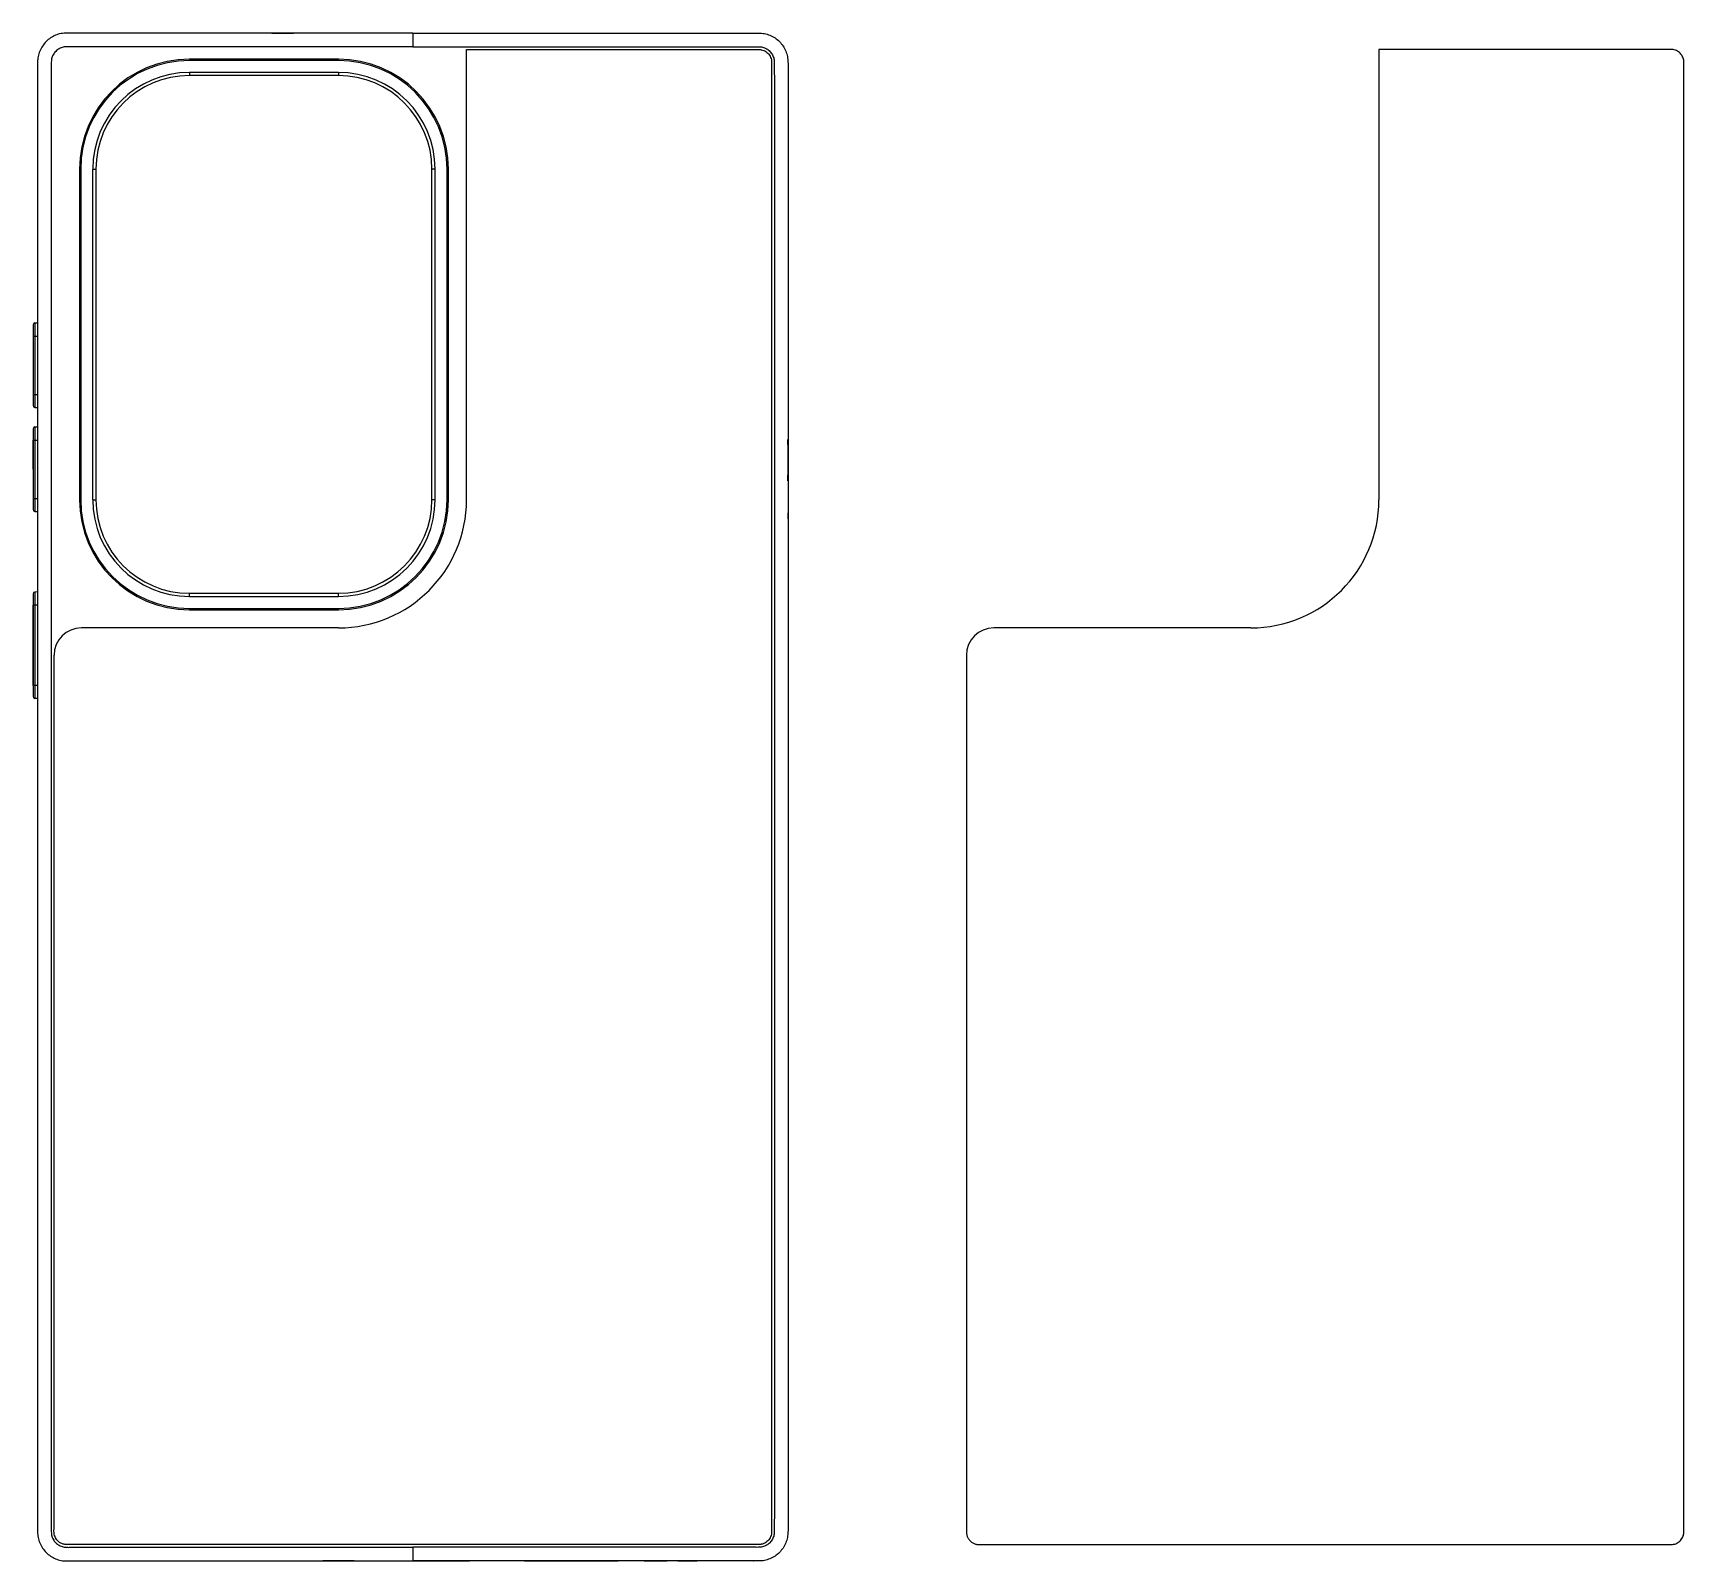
# Model space of a CAD drawing. Header units: millimetres. Extents: x 428 to 609, y 280 to 448.
import ezdxf

# ---------------------------------------------------------------- set-up
doc = ezdxf.new("R2010")
doc.units = ezdxf.units.MM
doc.header["$LTSCALE"] = 65.395
doc.layers.get('0').update_dxf_attribs({"linetype": 'CONTINUOUS'})

msp = doc.modelspace()

# ---------------------------------------------------------------- linework, layer by layer
at = {"color": 7, "linetype": 'Continuous'}
for p, q in [((449.77, 447.62), (446.49, 447.62)), ((453.22, 447.62), (449.77, 447.62)), ((453.89, 447.62), (453.22, 447.62)), ((454.64, 447.62), (453.89, 447.62)), ((453.89, 447.62), (454.24, 447.62)), ((457.51, 447.62), (453.89, 447.62)), ((454.24, 447.62), (455.14, 447.62)), ((456.04, 447.62), (454.64, 447.62)), ((455.14, 447.62), (455.7, 447.62)), ((455.7, 447.62), (456.26, 447.62)), ((457.51, 447.62), (456.04, 447.62)), ((460.93, 447.62), (457.51, 447.62)), ((462.84, 447.62), (460.93, 447.62)), ((469.35, 447.62), (462.84, 447.62)), ((469.35, 447.62), (469.35, 446.12)), ((469.35, 447.62), (475.86, 447.62)), ((475.86, 447.62), (477.78, 447.62)), ((477.78, 447.62), (485.48, 447.62)), ((485.48, 447.62), (488.93, 447.62)), ((488.93, 447.62), (492.21, 447.62)), ((475.25, 396.46), (475.25, 445.82)), ((444.87, 444.75), (444.87, 444.61)), ((461.2, 444.75), (444.87, 444.75)), ((461.2, 444.61), (444.87, 444.61)), ((461.2, 444.75), (461.2, 444.61)), ((444.87, 443.3), (444.87, 442.95)), ((461.2, 443.3), (444.87, 443.3)), ((461.2, 442.95), (444.87, 442.95)), ((461.2, 443.3), (461.2, 442.95)), ((432.82, 432.7), (432.82, 396.46)), ((432.82, 432.7), (432.95, 432.7)), ((432.95, 432.7), (432.95, 396.46)), ((434.26, 432.7), (434.26, 396.46)), ((434.26, 432.7), (434.62, 432.7)), ((434.62, 432.7), (434.62, 396.46)), ((471.45, 396.46), (471.45, 432.7)), ((471.8, 432.7), (471.45, 432.7)), ((471.8, 396.46), (471.8, 432.7)), ((473.11, 396.46), (473.11, 432.7)), ((473.25, 432.7), (473.11, 432.7)), ((473.25, 396.46), (473.25, 432.7)), ((427.73, 415.64), (427.73, 415.58)), ((427.73, 415.58), (427.73, 415.41)), ((427.73, 415.41), (427.73, 414.78)), ((427.73, 414.78), (427.73, 414.41)), ((427.73, 414.41), (428.23, 414.41)), ((427.73, 414.41), (427.73, 408.01)), ((427.92, 415.84), (428.23, 415.86)), ((427.92, 415.84), (427.92, 414.41)), ((427.92, 414.41), (427.92, 408.01)), ((427.73, 408.01), (428.23, 408.01)), ((427.73, 408.01), (427.73, 407.63)), ((427.73, 407.63), (427.73, 407.01)), ((427.92, 408.01), (427.92, 406.58)), ((427.73, 407.01), (427.73, 406.78)), ((427.92, 406.58), (428.23, 406.56)), ((427.73, 404.24), (427.73, 404.18)), ((427.73, 404.18), (427.73, 404.01)), ((427.73, 404.01), (427.73, 403.38)), ((427.92, 404.44), (428.23, 404.46)), ((427.92, 404.44), (427.92, 403.01)), ((427.73, 403.38), (427.73, 403.01)), ((427.73, 403.01), (428.23, 403.01)), ((427.73, 399.81), (427.73, 403.01)), ((427.73, 403.01), (427.73, 396.61)), ((427.92, 403.01), (427.92, 396.61)), ((510.48, 403.06), (510.48, 402.91)), ((510.48, 402.89), (510.48, 403.05)), ((510.48, 402.91), (510.48, 402.5)), ((510.48, 402.58), (510.48, 402.89)), ((510.48, 402.84), (510.48, 402.5)), ((510.48, 402.14), (510.48, 402.58)), ((510.48, 402.5), (510.48, 402.24)), ((510.48, 402.24), (510.48, 401.98)), ((510.48, 401.01), (510.48, 402.14)), ((510.48, 401.98), (510.48, 401.71)), ((510.48, 401.71), (510.48, 401.46)), ((510.48, 401.01), (510.48, 400.68)), ((510.48, 401.01), (510.48, 399.82)), ((510.48, 400.68), (510.48, 396.97)), ((427.73, 396.61), (428.23, 396.61)), ((427.73, 396.61), (427.73, 396.23)), ((427.92, 396.61), (427.92, 395.18)), ((432.82, 396.46), (432.95, 396.46)), ((434.26, 396.46), (434.62, 396.46)), ((471.8, 396.46), (471.45, 396.46)), ((473.25, 396.46), (473.11, 396.46)), ((510.48, 396.97), (510.48, 396.41)), ((510.48, 396.41), (510.48, 394.92)), ((427.73, 396.23), (427.73, 395.61)), ((427.73, 395.61), (427.73, 395.38)), ((427.92, 395.18), (428.23, 395.16)), ((510.48, 395.86), (510.48, 395.35)), ((510.48, 395.35), (510.48, 395.03)), ((510.48, 394.76), (510.48, 395.04)), ((510.48, 395.03), (510.48, 394.92)), ((510.48, 394.92), (510.48, 394.56)), ((510.48, 394.92), (510.48, 394.51)), ((510.48, 394.53), (510.48, 394.76)), ((510.48, 394.56), (510.48, 394.38)), ((510.48, 394.36), (510.48, 394.53)), ((510.48, 394.51), (510.48, 394.36)), ((428.23, 393.91), (428.23, 387.61)), ((427.73, 386.14), (427.73, 386.08)), ((427.73, 386.08), (427.73, 385.91)), ((427.73, 385.91), (427.73, 385.29)), ((428.23, 386.36), (427.92, 386.34)), ((427.92, 386.34), (427.92, 384.91)), ((444.87, 385.86), (444.87, 386.21)), ((444.87, 386.21), (461.2, 386.21)), ((444.87, 385.86), (461.2, 385.86)), ((461.2, 385.86), (461.2, 386.21)), ((427.73, 385.29), (427.73, 384.91)), ((428.23, 384.91), (427.73, 384.91)), ((427.73, 380.51), (427.73, 384.91)), ((427.73, 384.91), (427.73, 376.11)), ((427.92, 384.91), (427.92, 376.11)), ((444.87, 384.41), (444.87, 384.55)), ((444.87, 384.55), (461.2, 384.55)), ((444.87, 384.41), (461.2, 384.41)), ((461.2, 384.41), (461.2, 384.55)), ((461.2, 382.41), (433.03, 382.41)), ((427.73, 376.11), (427.73, 380.51)), ((428.23, 376.11), (427.73, 376.11)), ((427.73, 376.11), (427.73, 375.73)), ((427.73, 375.73), (427.73, 375.11)), ((427.73, 375.11), (427.73, 374.88)), ((427.92, 376.11), (427.92, 374.68)), ((428.23, 374.66), (427.92, 374.68)), ((469.35, 281.63), (469.35, 280.13)), ((440.48, 280.13), (447.12, 280.13)), ((447.12, 280.13), (447.66, 280.13)), ((447.66, 280.13), (448.16, 280.13)), ((448.16, 280.13), (454.88, 280.13)), ((454.88, 280.13), (459.49, 280.13)), ((459.49, 280.13), (462.52, 280.13)), ((462.92, 280.13), (459.49, 280.13)), ((459.49, 280.13), (462.92, 280.13)), ((462.52, 280.13), (463.39, 280.13)), ((463.39, 280.13), (474.81, 280.13)), ((474.81, 280.13), (475.55, 280.13)), ((478.71, 280.13), (475.29, 280.13)), ((478.71, 280.13), (475.29, 280.13)), ((480.15, 280.13), (478.71, 280.13)), ((482, 280.13), (480.15, 280.13)), ((481.36, 280.13), (480.15, 280.13)), ((481.55, 280.13), (481.36, 280.13)), ((482, 280.13), (481.55, 280.13)), ((481.58, 280.13), (482, 280.13)), ((482, 280.13), (490, 280.13)), ((484.68, 280.13), (482, 280.13)), ((490, 280.13), (490.78, 280.13)), ((490.48, 280.13), (490, 280.13)), ((491.85, 280.13), (490, 280.13)), ((490.78, 280.13), (490.48, 280.13)), ((490.78, 280.13), (490.84, 280.13)), ((490.84, 280.13), (490.78, 280.13)), ((490.84, 280.13), (491.85, 280.13)), ((490.92, 280.13), (490.84, 280.13)), ((491.31, 280.13), (490.92, 280.13)), ((491.85, 280.13), (491.31, 280.13)), ((492.3, 280.13), (491.85, 280.13)), ((494.73, 280.13), (492.3, 280.13)), ((494.73, 280.13), (496.37, 280.13)), ((495.35, 280.13), (494.73, 280.13)), ((496.19, 280.13), (494.73, 280.13)), ((495.54, 280.13), (495.35, 280.13)), ((497.03, 280.13), (496.25, 280.13)), ((496.37, 280.13), (496.73, 280.13)), ((496.65, 280.13), (496.5, 280.13)), ((496.84, 280.13), (496.65, 280.13)), ((496.73, 280.13), (497.05, 280.13)), ((497.16, 280.13), (496.84, 280.13)), ((497.18, 280.13), (497.03, 280.13)), ((497.05, 280.13), (497.24, 280.13)), ((498.4, 280.13), (498.83, 280.13)), ((498.83, 280.13), (498.87, 280.13)), ((498.87, 280.13), (500, 280.13)), ((500, 280.13), (500.38, 280.13)), ((500.38, 280.13), (500.52, 280.13)), ((504.15, 280.13), (504.14, 280.13)), ((505.01, 280.13), (504.74, 280.13)), ((506.54, 280.13), (506.29, 280.13)), ((506.68, 280.13), (506.62, 280.13)), ((506.71, 280.13), (506.63, 280.13)), ((506.68, 280.13), (506.74, 280.13)), ((506.74, 280.13), (506.71, 280.13))]:
    msp.add_line(p, q, dxfattribs=at)
at = {"color": 2, "linetype": 'Continuous'}
for p, q in [((575.25, 445.82), (575.25, 396.46)), ((561.2, 382.41), (533.03, 382.41))]:
    msp.add_line(p, q, dxfattribs=at)
at = {"color": 7, "linetype": 'Continuous'}
for centre, radius, start, end in [((444.87, 432.7), 12.05, 90, 180), ((444.87, 432.7), 11.91, 90, 180), ((461.2, 432.7), 12.05, 0, 90), ((461.2, 432.7), 11.91, 0, 90), ((444.87, 432.7), 10.6, 90, 180), ((444.87, 432.7), 10.25, 90, 180), ((461.2, 432.7), 10.6, 0, 90), ((461.2, 432.7), 10.25, 0, 90), ((427.93, 415.64), 0.2, 92.9988, 179.9769), ((427.93, 406.78), 0.2, 180.0002, 267), ((427.93, 404.24), 0.2, 92.9988, 179.9769), ((444.87, 396.46), 12.05, 180, 270), ((444.87, 396.46), 11.91, 180, 270), ((444.87, 396.46), 10.6, 180, 270), ((444.87, 396.46), 10.25, 180, 270), ((461.2, 396.46), 14.05, 270, 360), ((461.2, 396.46), 12.05, 270, 360), ((461.2, 396.46), 11.91, 270, 360), ((461.2, 396.46), 10.6, 270, 360), ((461.2, 396.46), 10.25, 270, 360), ((427.93, 395.38), 0.2, 180.0002, 267), ((427.93, 386.14), 0.2, 92.9987, 179.9757), ((433.03, 379.41), 3, 90, 180), ((427.93, 374.88), 0.2, 180.0001, 267)]:
    msp.add_arc(centre, radius, start, end, dxfattribs=at)
at = {"color": 2, "linetype": 'Continuous'}
for centre, radius, start, end in [((561.2, 396.46), 14.05, 270, 360), ((533.03, 379.41), 3, 90, 180)]:
    msp.add_arc(centre, radius, start, end, dxfattribs=at)
at = {"color": 7, "linetype": 'Continuous'}
for points, knots in [([(469.35, 447.62), (467.77, 447.62), (464.61, 447.62), (459.87, 447.62), (455.13, 447.62), (450.39, 447.62), (446.44, 447.62), (443.28, 447.62), (440.91, 447.62), (438.54, 447.62), (436.56, 447.62), (434.98, 447.62), (433.8, 447.62), (432.81, 447.62), (432.12, 447.62), (431.71, 447.62), (431.41, 447.62), (431.1, 447.61), (430.7, 447.55), (430.19, 447.4), (429.64, 447.1), (429.15, 446.7), (428.75, 446.21), (428.45, 445.65), (428.3, 445.15), (428.24, 444.75), (428.22, 444.43), (428.23, 444.12), (428.23, 443.68), (428.23, 442.95), (428.23, 441.9), (428.23, 440.65), (428.23, 438.97), (428.23, 436.87), (428.23, 433.51), (428.23, 429.32), (428.23, 424.28), (428.23, 419.25), (428.23, 412.54), (428.23, 404.15), (428.23, 394.08), (428.23, 384.01), (428.23, 373.94), (428.23, 363.88), (428.23, 353.81), (428.23, 343.74), (428.23, 333.67), (428.23, 323.6), (428.23, 315.21), (428.23, 308.5), (428.23, 303.47), (428.23, 298.43), (428.23, 294.24), (428.23, 290.88), (428.23, 288.78), (428.23, 287.11), (428.23, 285.85), (428.23, 284.8), (428.23, 284.07), (428.23, 283.63), (428.22, 283.33), (428.24, 283.01), (428.3, 282.61), (428.45, 282.1), (428.75, 281.54), (429.15, 281.05), (429.64, 280.65), (430.19, 280.36), (430.7, 280.2), (431.1, 280.14), (431.41, 280.13), (431.71, 280.13), (432.12, 280.13), (432.81, 280.13), (433.8, 280.13), (434.98, 280.13), (436.56, 280.13), (438.54, 280.13), (440.91, 280.13), (443.28, 280.13), (446.44, 280.13), (450.39, 280.13), (455.13, 280.13), (459.87, 280.13), (464.61, 280.13), (467.77, 280.13), (469.35, 280.13)], [0, 0, 0, 0, 0.019194, 0.038389, 0.057583, 0.076777, 0.095972, 0.105569, 0.115166, 0.124763, 0.134361, 0.139159, 0.143959, 0.148751, 0.151172, 0.15231, 0.15372, 0.154781, 0.156114, 0.158634, 0.161179, 0.163718, 0.166257, 0.168802, 0.171322, 0.172655, 0.173713, 0.175201, 0.176412, 0.178982, 0.18407, 0.189168, 0.194263, 0.204454, 0.214646, 0.235028, 0.255411, 0.275793, 0.296175, 0.33694, 0.377705, 0.41847, 0.459235, 0.5, 0.540765, 0.58153, 0.622295, 0.66306, 0.703825, 0.724207, 0.744589, 0.764972, 0.785354, 0.795546, 0.805737, 0.810832, 0.81593, 0.821018, 0.823588, 0.824799, 0.826287, 0.827345, 0.828678, 0.831198, 0.833743, 0.836282, 0.838821, 0.841366, 0.843886, 0.845219, 0.84628, 0.84769, 0.848828, 0.851249, 0.856041, 0.860841, 0.865639, 0.875237, 0.884834, 0.894431, 0.904028, 0.923223, 0.942417, 0.961611, 0.980806, 1, 1, 1, 1]), ([(469.35, 447.62), (470.93, 447.62), (474.09, 447.62), (478.83, 447.62), (483.57, 447.62), (488.31, 447.62), (492.26, 447.62), (495.42, 447.62), (497.79, 447.62), (500.17, 447.62), (502.14, 447.62), (503.72, 447.62), (504.91, 447.62), (505.89, 447.62), (506.58, 447.62), (506.99, 447.62), (507.29, 447.62), (507.6, 447.61), (508, 447.55), (508.51, 447.4), (509.07, 447.1), (509.55, 446.7), (509.95, 446.21), (510.25, 445.65), (510.4, 445.15), (510.46, 444.75), (510.48, 444.43), (510.48, 444.12), (510.48, 443.68), (510.48, 442.95), (510.48, 441.9), (510.48, 440.65), (510.48, 438.97), (510.48, 436.87), (510.48, 433.51), (510.48, 429.32), (510.48, 424.28), (510.48, 419.25), (510.48, 412.54), (510.48, 404.15), (510.48, 394.08), (510.48, 384.01), (510.48, 373.94), (510.48, 363.88), (510.48, 353.81), (510.48, 343.74), (510.48, 333.67), (510.48, 323.6), (510.48, 315.21), (510.48, 308.5), (510.48, 303.47), (510.48, 298.43), (510.48, 294.24), (510.48, 290.88), (510.48, 288.78), (510.48, 287.11), (510.48, 285.85), (510.48, 284.8), (510.48, 284.07), (510.48, 283.63), (510.48, 283.33), (510.46, 283.01), (510.4, 282.61), (510.25, 282.1), (509.95, 281.54), (509.55, 281.05), (509.07, 280.65), (508.51, 280.36), (508, 280.2), (507.6, 280.14), (507.29, 280.13), (506.99, 280.13), (506.58, 280.13), (505.89, 280.13), (504.91, 280.13), (503.72, 280.13), (502.14, 280.13), (500.17, 280.13), (497.79, 280.13), (495.42, 280.13), (492.26, 280.13), (488.31, 280.13), (483.57, 280.13), (478.83, 280.13), (474.09, 280.13), (470.93, 280.13), (469.35, 280.13)], [0, 0, 0, 0, 0.019194, 0.038389, 0.057583, 0.076777, 0.095972, 0.105569, 0.115166, 0.124763, 0.134361, 0.139159, 0.143959, 0.148751, 0.151172, 0.15231, 0.15372, 0.154781, 0.156114, 0.158634, 0.161179, 0.163718, 0.166257, 0.168802, 0.171322, 0.172655, 0.173713, 0.175201, 0.176412, 0.178982, 0.18407, 0.189168, 0.194263, 0.204454, 0.214646, 0.235028, 0.255411, 0.275793, 0.296175, 0.33694, 0.377705, 0.41847, 0.459235, 0.5, 0.540765, 0.58153, 0.622295, 0.66306, 0.703825, 0.724207, 0.744589, 0.764972, 0.785354, 0.795546, 0.805737, 0.810832, 0.81593, 0.821018, 0.823588, 0.824799, 0.826287, 0.827345, 0.828678, 0.831198, 0.833743, 0.836282, 0.838821, 0.841366, 0.843886, 0.845219, 0.84628, 0.84769, 0.848828, 0.851249, 0.856041, 0.860841, 0.865639, 0.875237, 0.884834, 0.894431, 0.904028, 0.923223, 0.942417, 0.961611, 0.980806, 1, 1, 1, 1]), ([(469.35, 446.12), (466.83, 446.12), (463.04, 446.12), (457.99, 446.12), (454.21, 446.12), (450.42, 446.12), (447.27, 446.12), (444.74, 446.12), (442.85, 446.12), (440.96, 446.12), (439.07, 446.12), (437.49, 446.12), (436.23, 446.12), (435.28, 446.12), (434.33, 446.12), (433.39, 446.12), (432.6, 446.12), (431.97, 446.12), (431.5, 446.13), (431.02, 446.1), (430.58, 445.92), (430.2, 445.63), (429.91, 445.24), (429.74, 444.8), (429.72, 444.32), (429.73, 443.85), (429.72, 443.22), (429.73, 442.43), (429.73, 441.48), (429.73, 440.53), (429.73, 439.27), (429.73, 437.7), (429.73, 435.8), (429.73, 433.91), (429.73, 431.39), (429.73, 428.23), (429.73, 423.18), (429.73, 416.87), (429.73, 409.3), (429.73, 401.73), (429.73, 394.16), (429.73, 386.59), (429.73, 379.02), (429.73, 371.45), (429.73, 363.88), (429.73, 356.3), (429.73, 348.73), (429.73, 341.16), (429.73, 333.59), (429.73, 326.02), (429.73, 318.45), (429.73, 310.88), (429.73, 304.57), (429.73, 299.52), (429.73, 296.37), (429.73, 293.84), (429.73, 291.95), (429.73, 290.06), (429.73, 288.48), (429.73, 287.22), (429.73, 286.27), (429.73, 285.32), (429.72, 284.54), (429.73, 283.9), (429.72, 283.43), (429.74, 282.96), (429.91, 282.51), (430.2, 282.12), (430.58, 281.83), (431.02, 281.65), (431.5, 281.62), (431.97, 281.63), (432.6, 281.63), (433.39, 281.63), (434.33, 281.63), (435.28, 281.63), (436.23, 281.63), (437.49, 281.63), (439.07, 281.63), (440.96, 281.63), (442.85, 281.63), (444.74, 281.63), (447.27, 281.63), (450.42, 281.63), (454.21, 281.63), (457.99, 281.63), (463.04, 281.63), (466.83, 281.63), (469.35, 281.63)], [0, 0, 0, 0, 0.031252, 0.046878, 0.062504, 0.07813, 0.093756, 0.101569, 0.109382, 0.117195, 0.125008, 0.132821, 0.136728, 0.140634, 0.144541, 0.148447, 0.152354, 0.154307, 0.15626, 0.158209, 0.160156, 0.162103, 0.164051, 0.165998, 0.167947, 0.1699, 0.171853, 0.17576, 0.179666, 0.183573, 0.187479, 0.195292, 0.203105, 0.210918, 0.218731, 0.234357, 0.249983, 0.281236, 0.312488, 0.34374, 0.374992, 0.406244, 0.437496, 0.468748, 0.5, 0.531252, 0.562504, 0.593756, 0.625008, 0.65626, 0.687512, 0.718765, 0.750017, 0.765643, 0.781269, 0.789082, 0.796895, 0.804708, 0.812521, 0.816427, 0.820334, 0.82424, 0.828147, 0.8301, 0.832053, 0.834002, 0.835949, 0.837897, 0.839844, 0.841791, 0.84374, 0.845693, 0.847646, 0.851553, 0.855459, 0.859366, 0.863272, 0.867179, 0.874992, 0.882805, 0.890618, 0.898431, 0.906244, 0.92187, 0.937496, 0.953122, 0.968748, 1, 1, 1, 1]), ([(469.35, 446.12), (471.87, 446.12), (475.66, 446.12), (480.71, 446.12), (484.49, 446.12), (488.28, 446.12), (491.43, 446.12), (493.96, 446.12), (495.85, 446.12), (497.74, 446.12), (499.64, 446.12), (501.21, 446.12), (502.48, 446.12), (503.42, 446.12), (504.37, 446.12), (505.31, 446.12), (506.1, 446.12), (506.73, 446.12), (507.21, 446.13), (507.68, 446.1), (508.13, 445.92), (508.51, 445.63), (508.79, 445.24), (508.96, 444.8), (508.98, 444.32), (508.97, 443.85), (508.98, 443.22), (508.98, 442.43), (508.98, 441.48), (508.98, 440.53), (508.98, 439.27), (508.98, 437.7), (508.98, 435.8), (508.98, 433.91), (508.98, 431.39), (508.98, 428.23), (508.98, 423.18), (508.98, 416.87), (508.98, 409.3), (508.98, 401.73), (508.98, 394.16), (508.98, 386.59), (508.98, 379.02), (508.98, 371.45), (508.98, 363.88), (508.98, 356.3), (508.98, 348.73), (508.98, 341.16), (508.98, 333.59), (508.98, 326.02), (508.98, 318.45), (508.98, 310.88), (508.98, 304.57), (508.98, 299.52), (508.98, 296.37), (508.98, 293.84), (508.98, 291.95), (508.98, 290.06), (508.98, 288.48), (508.98, 287.22), (508.98, 286.27), (508.98, 285.32), (508.98, 284.54), (508.97, 283.9), (508.98, 283.43), (508.96, 282.96), (508.79, 282.51), (508.51, 282.12), (508.13, 281.83), (507.68, 281.65), (507.21, 281.62), (506.73, 281.63), (506.1, 281.63), (505.31, 281.63), (504.37, 281.63), (503.42, 281.63), (502.48, 281.63), (501.21, 281.63), (499.64, 281.63), (497.74, 281.63), (495.85, 281.63), (493.96, 281.63), (491.43, 281.63), (488.28, 281.63), (484.49, 281.63), (480.71, 281.63), (475.66, 281.63), (471.87, 281.63), (469.35, 281.63)], [0, 0, 0, 0, 0.031252, 0.046878, 0.062504, 0.07813, 0.093756, 0.101569, 0.109382, 0.117195, 0.125008, 0.132821, 0.136728, 0.140634, 0.144541, 0.148447, 0.152354, 0.154307, 0.15626, 0.158209, 0.160156, 0.162103, 0.164051, 0.165998, 0.167947, 0.1699, 0.171853, 0.17576, 0.179666, 0.183573, 0.187479, 0.195292, 0.203105, 0.210918, 0.218731, 0.234357, 0.249983, 0.281236, 0.312488, 0.34374, 0.374992, 0.406244, 0.437496, 0.468748, 0.5, 0.531252, 0.562504, 0.593756, 0.625008, 0.65626, 0.687512, 0.718765, 0.750017, 0.765643, 0.781269, 0.789082, 0.796895, 0.804708, 0.812521, 0.816427, 0.820334, 0.82424, 0.828147, 0.8301, 0.832053, 0.834002, 0.835949, 0.837897, 0.839844, 0.841791, 0.84374, 0.845693, 0.847646, 0.851553, 0.855459, 0.859366, 0.863272, 0.867179, 0.874992, 0.882805, 0.890618, 0.898431, 0.906244, 0.92187, 0.937496, 0.953122, 0.968748, 1, 1, 1, 1]), ([(475.25, 445.82), (475.32, 445.82), (476.51, 445.82), (479.28, 445.82), (483.57, 445.82), (488.31, 445.82), (492.26, 445.82), (495.42, 445.82), (497.79, 445.82), (500.17, 445.82), (502.14, 445.82), (503.72, 445.82), (504.9, 445.82), (505.91, 445.82), (506.57, 445.82), (507.01, 445.82), (507.28, 445.82), (507.43, 445.82), (507.59, 445.79), (507.82, 445.72), (508.06, 445.59), (508.27, 445.42), (508.45, 445.2), (508.58, 444.96), (508.65, 444.73), (508.67, 444.57), (508.68, 444.42), (508.68, 444.13), (508.68, 443.67), (508.68, 442.97), (508.68, 441.9), (508.68, 440.65), (508.68, 438.97), (508.68, 436.87), (508.68, 433.51), (508.68, 429.32), (508.68, 424.28), (508.68, 419.25), (508.68, 412.54), (508.68, 404.15), (508.68, 394.08), (508.68, 384.01), (508.68, 373.94), (508.68, 363.88), (508.68, 353.81), (508.68, 343.74), (508.68, 333.67), (508.68, 323.6), (508.68, 315.21), (508.68, 308.5), (508.68, 303.47), (508.68, 298.43), (508.68, 294.24), (508.68, 290.88), (508.68, 288.79), (508.68, 287.11), (508.68, 285.85), (508.68, 284.79), (508.68, 284.08), (508.68, 283.62), (508.68, 283.33), (508.67, 283.18), (508.65, 283.02), (508.58, 282.79), (508.45, 282.55), (508.27, 282.33), (508.06, 282.16), (507.82, 282.03), (507.59, 281.96), (507.43, 281.94), (507.28, 281.93), (507.04, 281.93), (506.86, 281.93), (506.81, 281.93)], [0, 0, 0, 0, 0.000982, 0.017597, 0.040878, 0.064159, 0.08744, 0.09908, 0.110721, 0.122361, 0.134002, 0.139821, 0.145644, 0.151455, 0.154392, 0.155773, 0.157482, 0.15877, 0.160386, 0.163443, 0.16653, 0.169609, 0.172689, 0.175775, 0.178832, 0.180449, 0.181732, 0.183537, 0.185006, 0.188123, 0.194295, 0.200478, 0.206657, 0.219019, 0.23138, 0.256102, 0.280824, 0.305545, 0.330267, 0.379711, 0.429155, 0.478599, 0.528043, 0.577487, 0.626931, 0.676375, 0.725819, 0.775263, 0.824706, 0.849428, 0.87415, 0.898872, 0.923594, 0.935955, 0.948316, 0.954496, 0.960679, 0.966851, 0.969968, 0.971437, 0.973242, 0.974525, 0.976142, 0.979199, 0.982285, 0.985365, 0.988444, 0.991531, 0.994588, 0.996204, 0.997491, 0.999201, 1, 1, 1, 1]), ([(510.44, 403.06), (510.47, 396.25), (510.48, 398.69), (510.48, 401.59), (510.48, 402.1), (510.48, 402.56), (510.48, 402.8), (510.48, 403.15), (510.48, 402.94), (510.48, 402.84)], [0, 0, 0, 0, 0.769625, 0.830138, 0.885566, 0.931166, 0.96319, 0.978979, 1, 1, 1, 1]), ([(506.81, 281.93), (506.77, 281.93), (506.52, 281.93), (505.91, 281.93), (504.9, 281.93), (503.72, 281.93), (502.14, 281.93), (500.17, 281.93), (497.79, 281.93), (495.42, 281.93), (492.26, 281.93), (488.31, 281.93), (483.57, 281.93), (478.83, 281.93), (474.09, 281.93), (469.35, 281.93), (464.61, 281.93), (459.87, 281.93), (455.13, 281.93), (450.39, 281.93), (446.44, 281.93), (443.28, 281.93), (440.91, 281.93), (438.54, 281.93), (436.56, 281.93), (434.98, 281.93), (433.8, 281.93), (432.8, 281.93), (432.13, 281.93), (431.7, 281.93), (431.42, 281.93), (431.28, 281.94), (431.12, 281.96), (430.88, 282.03), (430.64, 282.16), (430.43, 282.33), (430.25, 282.55), (430.13, 282.79), (430.06, 283.02), (430.03, 283.18), (430.02, 283.33), (430.03, 283.62), (430.03, 284.08), (430.03, 284.79), (430.03, 285.85), (430.03, 287.11), (430.03, 288.79), (430.03, 290.88), (430.03, 294.24), (430.03, 298.43), (430.03, 303.47), (430.03, 308.5), (430.03, 315.21), (430.03, 323.6), (430.03, 333.67), (430.03, 343.74), (430.03, 353.81), (430.03, 363.88), (430.03, 372.41), (430.03, 377.59), (430.03, 379.41)], [0, 0, 0, 0, 0.000672, 0.00406, 0.010765, 0.017483, 0.024198, 0.037629, 0.05106, 0.064491, 0.077922, 0.104784, 0.131645, 0.158507, 0.185369, 0.212231, 0.239093, 0.265954, 0.292816, 0.319678, 0.34654, 0.359971, 0.373402, 0.386832, 0.400264, 0.406978, 0.413696, 0.420402, 0.42379, 0.425383, 0.427356, 0.428842, 0.430706, 0.434233, 0.437795, 0.441348, 0.444901, 0.448463, 0.451989, 0.453855, 0.455336, 0.457418, 0.459113, 0.46271, 0.469831, 0.476964, 0.484095, 0.498357, 0.512619, 0.541144, 0.569669, 0.598193, 0.626718, 0.683767, 0.740816, 0.797865, 0.854914, 0.911963, 0.969012, 1, 1, 1, 1]), ([(428.23, 326.86), (428.23, 325.77), (428.23, 321.33), (428.23, 315.21), (428.23, 308.5), (428.23, 303.47), (428.23, 298.43), (428.23, 294.24), (428.23, 290.88), (428.23, 288.78), (428.23, 287.11), (428.23, 285.85), (428.23, 284.8), (428.23, 284.07), (428.23, 283.63), (428.22, 283.33), (428.24, 283.01), (428.3, 282.61), (428.45, 282.1), (428.75, 281.54), (429.15, 281.05), (429.64, 280.65), (430.19, 280.36), (430.7, 280.2), (431.1, 280.14), (431.41, 280.13), (431.71, 280.13), (432.12, 280.13), (432.81, 280.13), (433.59, 280.13), (434.17, 280.13), (434.35, 280.13)], [0, 0, 0, 0, 0.063241, 0.258842, 0.356642, 0.454442, 0.552243, 0.650043, 0.698943, 0.747845, 0.772292, 0.796751, 0.821167, 0.833497, 0.839311, 0.846449, 0.851526, 0.857924, 0.870015, 0.882226, 0.894409, 0.906592, 0.918802, 0.930895, 0.937288, 0.942382, 0.949146, 0.954609, 0.966225, 0.989216, 1, 1, 1, 1])]:
    msp.add_open_spline(points, degree=3, knots=knots, dxfattribs=at)
at = {"color": 2, "linetype": 'Continuous'}
msp.add_open_spline([(530.03, 379.41), (530.03, 377.07), (530.03, 372.56), (530.03, 366.03), (530.03, 359.98), (530.03, 354.36), (530.03, 349.14), (530.03, 344.3), (530.03, 339.81), (530.03, 335.65), (530.03, 331.78), (530.03, 328.2), (530.03, 324.87), (530.03, 321.78), (530.03, 318.92), (530.03, 316.26), (530.03, 313.79), (530.03, 311.5), (530.03, 309.38), (530.03, 307.41), (530.03, 305.58), (530.03, 303.89), (530.03, 302.31), (530.03, 300.86), (530.03, 299.5), (530.03, 298.25), (530.03, 297.08), (530.03, 296), (530.03, 295), (530.03, 294.07), (530.03, 293.21), (530.03, 292.41), (530.03, 291.66), (530.03, 290.98), (530.03, 290.34), (530.03, 289.75), (530.03, 289.2), (530.03, 288.69), (530.03, 288.22), (530.03, 287.78), (530.03, 287.38), (530.03, 287), (530.03, 286.65), (530.03, 286.33), (530.03, 286.03), (530.03, 285.76), (530.03, 285.5), (530.03, 285.26), (530.03, 285.04), (530.03, 284.84), (530.03, 284.65), (530.03, 284.48), (530.03, 284.32), (530.03, 284.17), (530.03, 284.02), (530.03, 283.87), (530.03, 283.73), (530.03, 283.58), (530.03, 283.44), (530.03, 283.3), (530.03, 283.16), (530.06, 283.02), (530.1, 282.88), (530.15, 282.75), (530.22, 282.61), (530.32, 282.47), (530.44, 282.33), (530.59, 282.2), (530.74, 282.11), (530.89, 282.03), (531.04, 281.98), (531.19, 281.95), (531.34, 281.93), (531.49, 281.93), (531.64, 281.93), (531.79, 281.93), (531.94, 281.93), (532.09, 281.93), (532.25, 281.93), (532.41, 281.93), (532.57, 281.93), (532.74, 281.93), (532.93, 281.93), (533.14, 281.93), (533.36, 281.93), (533.6, 281.93), (533.86, 281.93), (534.14, 281.93), (534.44, 281.93), (534.76, 281.93), (535.11, 281.93), (535.49, 281.93), (535.9, 281.93), (536.34, 281.93), (536.82, 281.93), (537.33, 281.93), (537.89, 281.93), (538.48, 281.93), (539.13, 281.93), (539.82, 281.93), (540.57, 281.93), (541.38, 281.93), (542.25, 281.93), (543.19, 281.93), (544.2, 281.93), (545.29, 281.93), (546.46, 281.93), (547.73, 281.93), (549.09, 281.93), (550.56, 281.93), (552.15, 281.93), (553.85, 281.93), (555.7, 281.93), (557.68, 281.93), (559.82, 281.93), (562.12, 281.93), (564.61, 281.93), (567.28, 281.93), (570.17, 281.93), (573.28, 281.93), (576.58, 281.93), (579.91, 281.93), (583.04, 281.93), (585.84, 281.93), (588.32, 281.93), (590.53, 281.93), (592.51, 281.93), (594.3, 281.93), (595.91, 281.93), (597.38, 281.93), (598.71, 281.93), (599.93, 281.93), (601.03, 281.93), (602.05, 281.93), (602.98, 281.93), (603.83, 281.93), (604.61, 281.93), (605.33, 281.93), (605.99, 281.93), (606.6, 281.93), (607.15, 281.92), (607.67, 281.95), (608.14, 282.19), (608.48, 282.56), (608.68, 283.03), (608.68, 283.52), (608.68, 284.02), (608.68, 284.57), (608.68, 285.17), (608.68, 285.82), (608.68, 286.52), (608.68, 287.28), (608.68, 288.1), (608.68, 288.98), (608.68, 289.94), (608.68, 290.97), (608.68, 292.08), (608.68, 293.28), (608.68, 294.57), (608.68, 295.97), (608.68, 297.47), (608.68, 299.1), (608.68, 300.84), (608.68, 302.73), (608.68, 304.76), (608.68, 306.95), (608.68, 309.31), (608.68, 311.85), (608.68, 314.59), (608.68, 317.55), (608.68, 320.73), (608.68, 324.17), (608.68, 327.86), (608.68, 331.85), (608.68, 336.15), (608.68, 340.78), (608.68, 345.77), (608.68, 351.15), (608.68, 356.94), (608.68, 363.19), (608.68, 369.89), (608.68, 376.8), (608.68, 383.52), (608.68, 389.64), (608.68, 395.08), (608.68, 399.9), (608.68, 404.22), (608.68, 408.11), (608.68, 411.62), (608.68, 414.8), (608.68, 417.68), (608.68, 420.31), (608.68, 422.71), (608.68, 424.9), (608.68, 426.91), (608.68, 428.75), (608.68, 430.44), (608.68, 431.99), (608.68, 433.41), (608.68, 434.73), (608.68, 435.93), (608.68, 437.05), (608.68, 438.07), (608.68, 439.02), (608.68, 439.89), (608.68, 440.7), (608.68, 441.44), (608.68, 442.13), (608.68, 442.77), (608.68, 443.35), (608.67, 443.89), (608.69, 444.39), (608.63, 444.89), (608.38, 445.33), (607.99, 445.66), (607.5, 445.84), (606.97, 445.82), (606.4, 445.82), (605.78, 445.82), (605.11, 445.82), (604.38, 445.82), (603.59, 445.82), (602.73, 445.82), (601.81, 445.82), (600.82, 445.82), (599.74, 445.82), (598.59, 445.82), (597.34, 445.82), (595.99, 445.82), (594.54, 445.82), (592.97, 445.82), (591.29, 445.82), (589.47, 445.82), (587.51, 445.82), (585.4, 445.82), (583.12, 445.82), (580.67, 445.82), (578.03, 445.82), (576.2, 445.82), (575.25, 445.82)], degree=3, knots=[0, 0, 0, 0, 0.018894, 0.036426, 0.052693, 0.067787, 0.081793, 0.094788, 0.106847, 0.118035, 0.128417, 0.13805, 0.146987, 0.155281, 0.162975, 0.170115, 0.176739, 0.182886, 0.188588, 0.193879, 0.198788, 0.203342, 0.207567, 0.211487, 0.215123, 0.218496, 0.221625, 0.224527, 0.227219, 0.229716, 0.232032, 0.23418, 0.236173, 0.23802, 0.239734, 0.241322, 0.242796, 0.244161, 0.245428, 0.246601, 0.247689, 0.248697, 0.249631, 0.250496, 0.251298, 0.252039, 0.252727, 0.253365, 0.253957, 0.254503, 0.255002, 0.255457, 0.255882, 0.256288, 0.25669, 0.257092, 0.257485, 0.257869, 0.258247, 0.258627, 0.259006, 0.259386, 0.259764, 0.260153, 0.260568, 0.261034, 0.261547, 0.262065, 0.262547, 0.262994, 0.26342, 0.26383, 0.264232, 0.26464, 0.26504, 0.26544, 0.265841, 0.266252, 0.26667, 0.267092, 0.267529, 0.267993, 0.268496, 0.269045, 0.269643, 0.270289, 0.270984, 0.271734, 0.272543, 0.273417, 0.274362, 0.275381, 0.27648, 0.277666, 0.278944, 0.280324, 0.281811, 0.283415, 0.285144, 0.287008, 0.289018, 0.291185, 0.293521, 0.296039, 0.298754, 0.30168, 0.304835, 0.308235, 0.311899, 0.315849, 0.320106, 0.324694, 0.329639, 0.334969, 0.340713, 0.346903, 0.353575, 0.360765, 0.368517, 0.376858, 0.385881, 0.395181, 0.403721, 0.411172, 0.417796, 0.423707, 0.429014, 0.433798, 0.438126, 0.442054, 0.445626, 0.448882, 0.451856, 0.454577, 0.457069, 0.459355, 0.461453, 0.463382, 0.465157, 0.466785, 0.46826, 0.469637, 0.470982, 0.472331, 0.473661, 0.47494, 0.476273, 0.47775, 0.479357, 0.481096, 0.482979, 0.485016, 0.487219, 0.489596, 0.492163, 0.494932, 0.49792, 0.501142, 0.504617, 0.508365, 0.512404, 0.516759, 0.521454, 0.526516, 0.531971, 0.537852, 0.544191, 0.551023, 0.558386, 0.566323, 0.574876, 0.584094, 0.59403, 0.604737, 0.616277, 0.628714, 0.642118, 0.656563, 0.672132, 0.688906, 0.707, 0.726195, 0.744737, 0.761185, 0.775671, 0.788585, 0.800147, 0.810554, 0.819955, 0.828474, 0.836215, 0.843266, 0.849699, 0.85558, 0.860964, 0.865899, 0.870428, 0.874588, 0.878413, 0.881933, 0.885175, 0.888162, 0.890916, 0.893457, 0.895802, 0.897968, 0.899968, 0.901816, 0.903523, 0.905096, 0.906544, 0.907862, 0.909157, 0.910515, 0.911867, 0.913207, 0.914605, 0.916128, 0.917795, 0.919605, 0.921566, 0.923689, 0.925983, 0.928459, 0.931131, 0.934013, 0.937123, 0.940476, 0.944092, 0.94799, 0.952192, 0.956722, 0.961605, 0.966868, 0.97254, 0.978654, 0.985244, 0.992345, 1, 1, 1, 1], dxfattribs=at)

doc.saveas('drawing.dxf')
